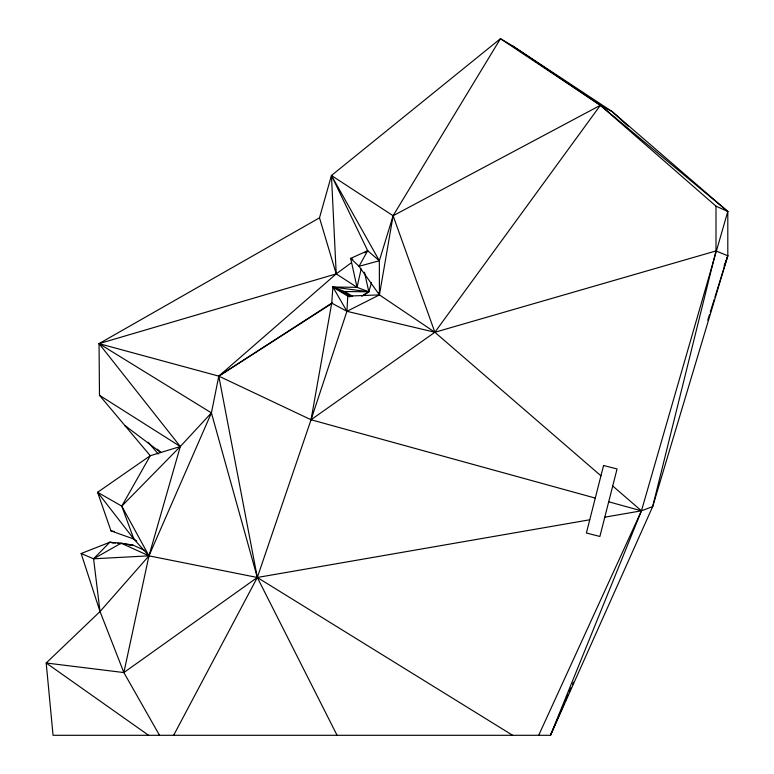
<?xml version="1.0" encoding="UTF-8"?>
<svg xmlns="http://www.w3.org/2000/svg" width="774" height="774" viewBox="0 0 774 774"><rect width="100%" height="100%" fill="white"/><g stroke="black" fill="none" stroke-linecap="round" stroke-linejoin="round"><path stroke-width="1.16" d="M371.481 282.742L368.821 291.798L357.027 287.318L332.907 287.057L331.717 303.137L311.051 419.76L257.316 577.481L173.647 735.3M595.274 498.088L311.051 419.76L346.926 311.312L379.434 294.894L393.105 215.733L500.449 38.7L512.243 45.666L612.166 111.601L727.802 211.457L727.802 255.788L652.685 506.583L550.488 735.3L53.058 735.3L46.198 662.999L100.03 611.547L148.966 555.838L211.408 412.881L218.79 376.125L336.216 273.89L351.473 262.657M159.512 735.3L123.869 672.567L148.966 555.838L180.303 446.521L211.408 412.881L99.043 343.637L319.498 217.833L331.446 175.495L500.449 38.7L600.372 105.303L612.166 111.601L628.14 126.152M319.498 217.833L336.216 273.89L357.027 287.318L361.168 268.897M564.381 703.237L550.488 735.3L641.452 510.821L727.802 211.457L600.372 105.303L512.243 45.666M600.943 475.807L434.872 332.259L379.434 294.894L379.337 260.741L393.105 215.733L600.372 105.303L715.998 206.165L727.802 211.457M707.765 320.194L709.555 314.447M710.271 312.145L714.209 299.49M714.924 297.197L727.802 255.788L715.998 250.94L434.872 332.259L311.051 419.76L218.79 376.125L99.043 343.637L99.488 395.311L150.262 455.731L180.303 446.521L99.043 343.637L336.216 273.89L331.446 175.495L393.105 215.733L434.872 332.259L346.926 311.312L331.717 303.137L218.79 376.125L257.316 577.481L337.077 735.3M724.106 265.995L727.802 255.788M565.339 701.031L568.222 694.394M569.18 692.188L571.096 687.767M572.537 684.448L573.495 682.233M538.685 735.3L641.452 510.821L652.685 506.583L715.998 250.94L715.998 206.165M379.337 260.741L367.689 250.718L350.67 258.381L359.03 266.295L379.337 260.741L331.446 175.495L367.689 250.718L359.03 266.295L379.434 294.894L347.768 296.094L332.907 287.057L346.926 311.312L347.768 296.094L349.916 296.887M512.649 735.3L257.316 577.481L148.966 555.838L133.863 539.052L121.779 506.128L150.262 455.731L97.592 492.293L110.992 530.896L133.863 539.052L136.746 541.036M434.872 332.259L600.372 105.303M589.749 519.789L257.316 577.481L123.869 672.567L100.03 611.547L81.144 553.507L93.577 558.809L148.966 555.838L121.779 506.128L180.303 446.521L99.488 395.311M100.03 611.547L93.577 558.809L109.773 542.284L121.15 543.184L132.944 545.099L144.719 550.401M364.825 252.827L367.689 250.718M218.79 376.125L332.627 302.992M362.725 295.678L368.821 291.798L364.496 272.313M361.729 296.181L368.821 291.798L332.907 287.057L351.038 296.19M93.577 558.809L121.15 543.184L148.966 555.838M81.144 553.507L109.773 542.284L115.568 542.99M604.794 517.177L641.452 510.821L612.727 485.995M332.907 287.057L344.711 291.546L368.821 291.798M128.397 544.751L132.944 545.099L123.676 543.977M117.89 543.271L121.363 543.696M123.869 672.567L46.198 662.999L148.598 735.3M109.773 542.284L113.314 542.864M110.992 530.896L114.533 531.515M608.703 501.794L641.452 510.821M352.818 259.242L350.67 258.381L357.027 287.318M121.779 506.128L97.592 492.293L133.863 539.052M344.711 291.546L352.634 296.307M127.536 427.877L124.875 425.516L160.76 452.509L157.441 449.22M148.211 442.215L158.215 453.99M378.65 292.717L379.434 294.894M211.408 412.881L257.316 577.481M603.565 465.513L586.382 533.025L599.889 536.459L617.062 468.947L603.565 465.513"/></g></svg>
